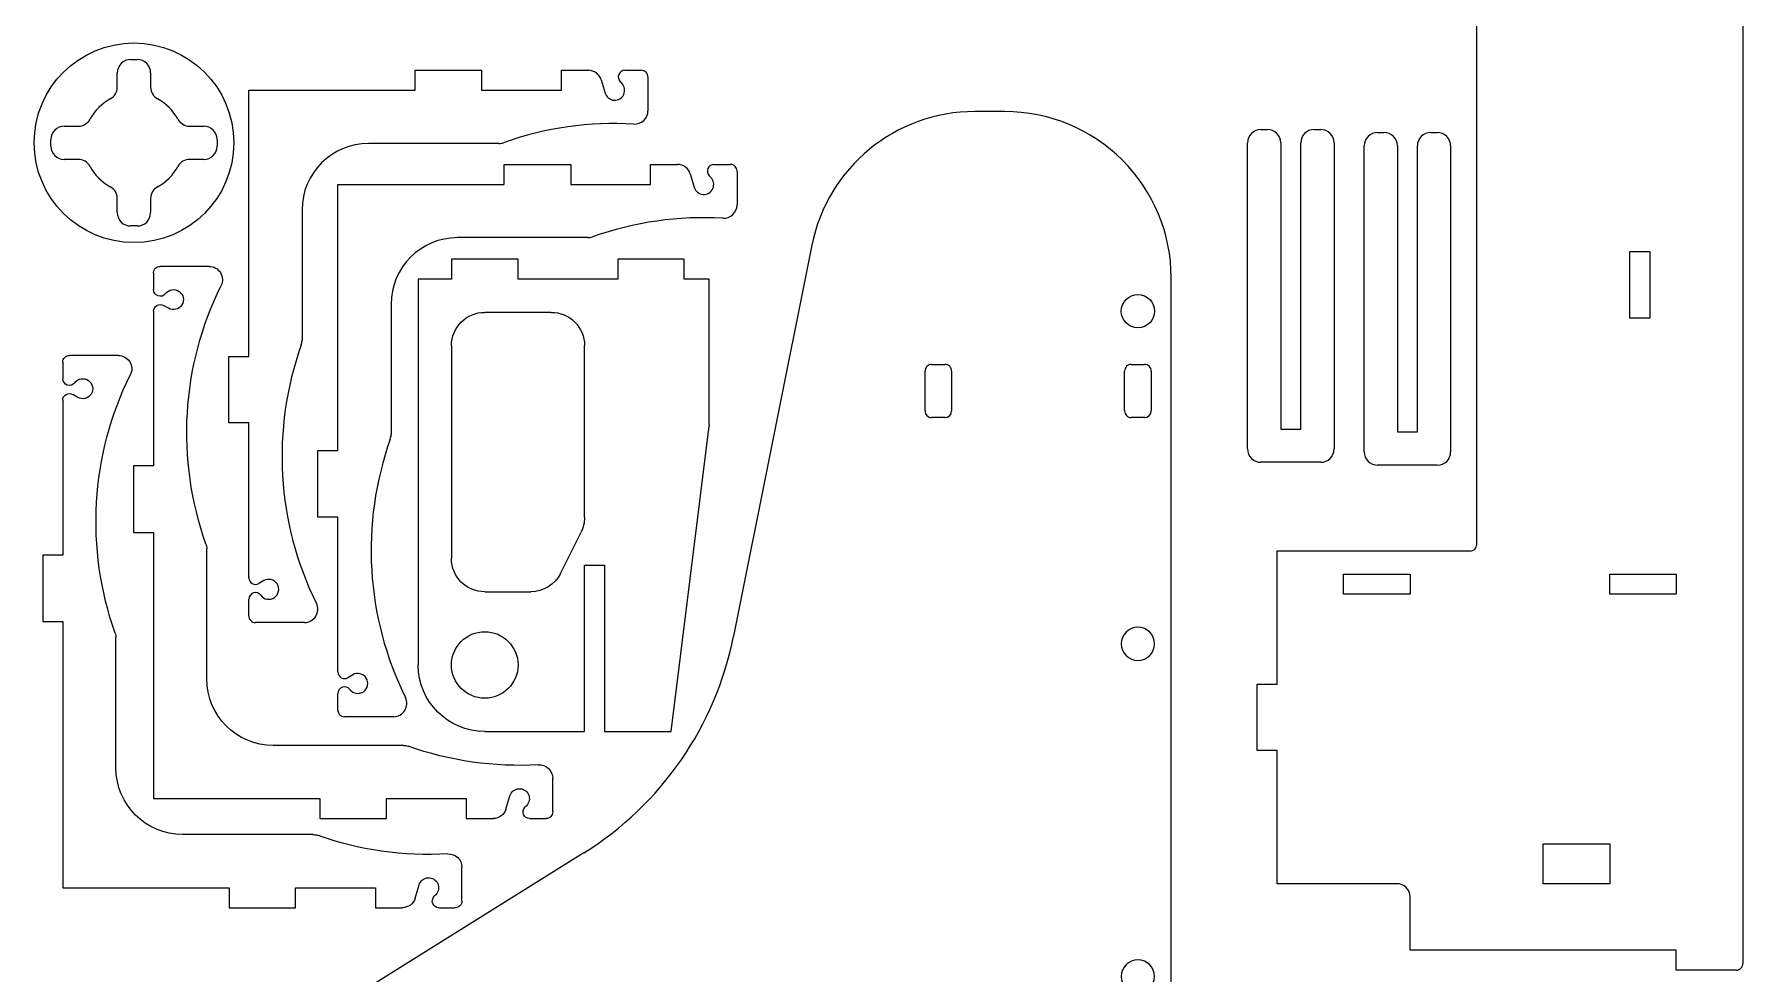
# Model space of a CAD drawing. Header units: millimetres. Extents: x -302 to 289, y -225 to 226.
# Drawn here: x 26.7 to 283.6, y -53.1 to 88.2 of the extents above; entities that cross this region are included whole.
import ezdxf

# ---------------------------------------------------------------- set-up
doc = ezdxf.new("R2010")
doc.units = ezdxf.units.MM
doc.header["$MEASUREMENT"] = 0
doc.layers.add('Visible (ANSI)', color=7, linetype='Continuous')

msp = doc.modelspace()

# ---------------------------------------------------------------- linework, layer by layer
at = {"layer": 'Visible (ANSI)', "lineweight": 9}
for points in [[(283.5529, 152.4773), (283.5529, 152.4773), (283.5529, -51.5227), (283.5529, -51.5227)], [(243.5529, 11.4773), (243.5529, 11.4773), (243.5529, 89.4773), (243.5529, 89.4773)], [(39.2183, 80.1936), (39.2183, 80.1936), (39.2183, 82.327), (39.2183, 82.327)], [(41.2183, 84.327), (41.2183, 84.327), (42.2183, 84.327), (42.2183, 84.327)], [(44.2183, 82.327), (44.2183, 82.327), (44.2183, 80.1936), (44.2183, 80.1936)], [(83.9775, 79.7201), (83.9775, 79.7201), (83.9775, 82.7201), (83.9775, 82.7201)], [(83.9775, 82.7201), (83.9775, 82.7201), (93.9775, 82.7201), (93.9775, 82.7201)], [(93.9775, 82.7201), (93.9775, 82.7201), (93.9775, 79.7201), (93.9775, 79.7201)], [(105.9775, 79.7201), (105.9775, 79.7201), (105.9775, 82.7201), (105.9775, 82.7201)], [(105.9775, 82.7201), (105.9775, 82.7201), (110.0277, 82.7201), (110.0277, 82.7201)], [(111.9445, 81.291), (111.692, 82.1389), (110.9124, 82.7201), (110.0277, 82.7201)], [(115.513, 82.7201), (115.513, 82.7201), (117.9775, 82.7201), (117.9775, 82.7201)], [(38.1657, 78.4323), (38.814, 78.7809), (39.2183, 79.4575), (39.2183, 80.1936)], [(44.2183, 80.1936), (44.2183, 79.4575), (44.6227, 78.7809), (45.271, 78.4323)], [(58.9775, 39.7201), (58.9775, 39.7201), (58.9775, 79.7201), (58.9775, 79.7201)], [(58.9775, 79.7201), (58.9775, 79.7201), (83.9775, 79.7201), (83.9775, 79.7201)], [(93.9775, 79.7201), (93.9775, 79.7201), (105.9775, 79.7201), (105.9775, 79.7201)], [(111.9445, 81.291), (111.9445, 81.291), (112.5399, 79.292), (112.5399, 79.292)], [(115.0381, 80.7808), (115.0381, 80.7808), (114.8059, 81.013), (114.8059, 81.013)], [(118.9775, 81.7201), (118.9775, 81.7201), (118.9775, 76.6335), (118.9775, 76.6335)], [(38.1657, 78.4323), (36.871, 77.7359), (35.8095, 76.6744), (35.1131, 75.3797)], [(48.3235, 75.3797), (47.6272, 76.6744), (46.5657, 77.7359), (45.271, 78.4323)], [(33.3517, 74.327), (34.0878, 74.327), (34.7644, 74.7314), (35.1131, 75.3797)], [(48.3235, 75.3797), (48.6722, 74.7314), (49.3488, 74.327), (50.0849, 74.327)], [(116.8621, 74.6368), (110.2, 75.0218), (103.5283, 74.0693), (97.2401, 71.8355)], [(168.1241, 76.5253), (156.2071, 76.5253), (145.9468, 68.1139), (143.6096, 56.4283)], [(172.6291, 76.5254), (172.6291, 76.5254), (168.1241, 76.5254), (168.1241, 76.5254)], [(29.2183, 71.327), (29.2183, 71.327), (29.2183, 72.327), (29.2183, 72.327)], [(31.2183, 74.327), (31.2183, 74.327), (33.3517, 74.327), (33.3517, 74.327)], [(50.0849, 74.327), (50.0849, 74.327), (52.2183, 74.327), (52.2183, 74.327)], [(54.2183, 72.327), (54.2183, 72.327), (54.2183, 71.327), (54.2183, 71.327)], [(211.1037, 73.8087), (211.1037, 73.8087), (212.1037, 73.8087), (212.1037, 73.8087)], [(219.1037, 73.8087), (219.1037, 73.8087), (220.1037, 73.8087), (220.1037, 73.8087)], [(228.6326, 73.367), (228.6326, 73.367), (229.6326, 73.367), (229.6326, 73.367)], [(236.6326, 73.367), (236.6326, 73.367), (237.6326, 73.367), (237.6326, 73.367)], [(52.2183, 69.327), (53.3229, 69.327), (54.2183, 70.2225), (54.2183, 71.327)], [(76.9775, 71.7201), (71.4546, 71.7201), (66.9775, 67.243), (66.9775, 61.7202)], [(96.5706, 71.7201), (96.5706, 71.7201), (76.9775, 71.7201), (76.9775, 71.7201)], [(96.5706, 71.7201), (96.7987, 71.7201), (97.0251, 71.7591), (97.2401, 71.8355)], [(209.1037, 25.8087), (209.1037, 25.8087), (209.1037, 71.8087), (209.1037, 71.8087)], [(214.1037, 71.8087), (214.1037, 71.8087), (214.1037, 28.8087), (214.1037, 28.8087)], [(217.1037, 28.8087), (217.1037, 28.8087), (217.1037, 71.8087), (217.1037, 71.8087)], [(222.1037, 71.8087), (222.1037, 71.8087), (222.1037, 25.8087), (222.1037, 25.8087)], [(226.6326, 25.367), (226.6326, 25.367), (226.6326, 71.367), (226.6326, 71.367)], [(231.6326, 71.367), (231.6326, 71.367), (231.6326, 28.367), (231.6326, 28.367)], [(234.6326, 28.367), (234.6326, 28.367), (234.6326, 71.367), (234.6326, 71.367)], [(239.6326, 71.367), (239.6326, 71.367), (239.6326, 25.367), (239.6326, 25.367)], [(33.3517, 69.327), (33.3517, 69.327), (31.2183, 69.327), (31.2183, 69.327)], [(35.1131, 68.2744), (34.7644, 68.9227), (34.0878, 69.327), (33.3517, 69.327)], [(35.1131, 68.2744), (35.8095, 66.9797), (36.871, 65.9182), (38.1657, 65.2218)], [(45.271, 65.2218), (46.5657, 65.9182), (47.6272, 66.9797), (48.3235, 68.2744)], [(50.0849, 69.327), (49.3488, 69.327), (48.6722, 68.9227), (48.3235, 68.2744)], [(52.2183, 69.327), (52.2183, 69.327), (50.0849, 69.327), (50.0849, 69.327)], [(97.3655, 65.5701), (97.3655, 65.5701), (97.3655, 68.5701), (97.3655, 68.5701)], [(97.3655, 68.5701), (97.3655, 68.5701), (107.3655, 68.5701), (107.3655, 68.5701)], [(107.3655, 68.5701), (107.3655, 68.5701), (107.3655, 65.5701), (107.3655, 65.5701)], [(119.3655, 65.5701), (119.3655, 65.5701), (119.3655, 68.5701), (119.3655, 68.5701)], [(119.3655, 68.5701), (119.3655, 68.5701), (123.4157, 68.5701), (123.4157, 68.5701)], [(125.3325, 67.141), (125.08, 67.9889), (124.3004, 68.5701), (123.4157, 68.5701)], [(125.3325, 67.141), (125.3325, 67.141), (125.9279, 65.142), (125.9279, 65.142)], [(128.4261, 66.6308), (128.4261, 66.6308), (128.1939, 66.863), (128.1939, 66.863)], [(128.901, 68.5701), (128.901, 68.5701), (131.3655, 68.5701), (131.3655, 68.5701)], [(132.3655, 67.5701), (132.3655, 67.5701), (132.3655, 62.4835), (132.3655, 62.4835)], [(39.2183, 63.4604), (39.2183, 64.1965), (38.814, 64.8731), (38.1657, 65.2218)], [(45.271, 65.2218), (44.6227, 64.8731), (44.2183, 64.1965), (44.2183, 63.4604)], [(72.3655, 25.5701), (72.3655, 25.5701), (72.3655, 65.5701), (72.3655, 65.5701)], [(72.3655, 65.5701), (72.3655, 65.5701), (97.3655, 65.5701), (97.3655, 65.5701)], [(107.3655, 65.5701), (107.3655, 65.5701), (119.3655, 65.5701), (119.3655, 65.5701)], [(39.2183, 61.327), (39.2183, 61.327), (39.2183, 63.4604), (39.2183, 63.4604)], [(44.2183, 63.4604), (44.2183, 63.4604), (44.2183, 61.327), (44.2183, 61.327)], [(66.9775, 61.7201), (66.9775, 61.7201), (66.9775, 42.127), (66.9775, 42.127)], [(42.2183, 59.327), (42.2183, 59.327), (41.2183, 59.327), (41.2183, 59.327)], [(42.2183, 59.327), (43.3229, 59.327), (44.2183, 60.2225), (44.2183, 61.327)], [(130.2501, 60.4868), (123.588, 60.8718), (116.9163, 59.9193), (110.6281, 57.6855)], [(90.3655, 57.5701), (84.8426, 57.5701), (80.3655, 53.093), (80.3655, 47.5702)], [(109.9586, 57.5701), (109.9586, 57.5701), (90.3655, 57.5701), (90.3655, 57.5701)], [(109.9586, 57.5701), (110.1867, 57.5701), (110.4131, 57.6091), (110.6281, 57.6855)], [(99.4464, 54.3451), (99.4464, 54.3451), (89.4464, 54.3451), (89.4464, 54.3451)], [(89.4464, 54.3451), (89.4464, 54.3451), (89.4464, 51.3451), (89.4464, 51.3451)], [(99.4464, 51.3451), (99.4464, 51.3451), (99.4464, 54.3451), (99.4464, 54.3451)], [(124.4464, 54.3451), (124.4464, 54.3451), (114.4464, 54.3451), (114.4464, 54.3451)], [(114.4464, 54.3451), (114.4464, 54.3451), (114.4464, 51.3451), (114.4464, 51.3451)], [(124.4464, 51.3451), (124.4464, 51.3451), (124.4464, 54.3451), (124.4464, 54.3451)], [(143.6096, 56.4283), (143.6096, 56.4283), (131.8607, -2.3164), (131.8607, -2.3164)], [(266.5529, 55.4773), (266.5529, 55.4773), (269.5529, 55.4773), (269.5529, 55.4773)], [(266.5529, 45.4773), (266.5529, 45.4773), (266.5529, 55.4773), (266.5529, 55.4773)], [(269.5529, 55.4773), (269.5529, 55.4773), (269.5529, 45.4773), (269.5529, 45.4773)], [(44.6582, 52.2561), (44.6582, 52.2561), (44.6582, 49.7561), (44.6582, 49.7561)], [(53.0213, 53.2561), (53.0213, 53.2561), (45.6582, 53.2561), (45.6582, 53.2561)], [(197.6291, -107.7134), (197.6291, -107.7134), (197.629, 51.5253), (197.629, 51.5253)], [(52.5428, 11.5187), (48.0219, 24.2449), (48.8414, 38.2587), (54.8149, 50.3712)], [(89.4464, 51.3451), (89.4464, 51.3451), (84.4464, 51.3451), (84.4464, 51.3451)], [(84.4464, 51.3451), (84.4464, 51.3451), (84.4464, -6.6549), (84.4464, -6.6549)], [(114.4464, 51.3451), (114.4464, 51.3451), (99.4464, 51.3451), (99.4464, 51.3451)], [(128.1964, 51.3451), (128.1964, 51.3451), (124.4464, 51.3451), (124.4464, 51.3451)], [(128.1964, 29.4696), (128.1964, 29.4696), (128.1964, 51.3451), (128.1964, 51.3451)], [(44.6582, 46.524), (44.6582, 46.524), (44.6582, 23.2561), (44.6582, 23.2561)], [(46.9082, 46.957), (46.9082, 46.957), (46.1582, 47.3901), (46.1582, 47.3901)], [(80.3655, 47.5701), (80.3655, 47.5701), (80.3655, 27.977), (80.3655, 27.977)], [(104.4464, 46.3451), (104.4464, 46.3451), (94.4464, 46.3451), (94.4464, 46.3451)], [(269.5529, 45.4773), (269.5529, 45.4773), (266.5529, 45.4773), (266.5529, 45.4773)], [(66.8621, 41.4575), (62.3412, 28.7313), (63.1607, 14.7175), (69.1342, 2.605)], [(66.8621, 41.4575), (66.9384, 41.6725), (66.9775, 41.8989), (66.9775, 42.127)], [(89.4464, 41.3451), (89.4464, 41.3451), (89.4464, 9.3451), (89.4464, 9.3451)], [(109.4464, 15.5254), (109.4464, 15.5254), (109.4464, 41.3451), (109.4464, 41.3451)], [(31.0162, 38.8681), (31.0162, 38.8681), (31.0162, 36.3681), (31.0162, 36.3681)], [(39.3793, 39.8681), (39.3793, 39.8681), (32.0162, 39.8681), (32.0162, 39.8681)], [(55.9775, 29.7201), (55.9775, 29.7201), (55.9775, 39.7201), (55.9775, 39.7201)], [(55.9775, 39.7201), (55.9775, 39.7201), (58.9775, 39.7201), (58.9775, 39.7201)], [(161.6291, 38.5253), (161.6291, 38.5253), (163.6291, 38.5253), (163.6291, 38.5253)], [(191.6291, 38.5253), (191.6291, 38.5253), (193.6291, 38.5253), (193.6291, 38.5253)], [(38.9008, -1.8693), (34.3799, 10.8569), (35.1994, 24.8707), (41.1729, 36.9832)], [(160.6291, 31.5254), (160.6291, 31.5254), (160.6291, 37.5254), (160.6291, 37.5254)], [(164.6291, 37.5254), (164.6291, 37.5254), (164.6291, 31.5253), (164.6291, 31.5253)], [(190.6291, 31.5253), (190.6291, 31.5253), (190.6291, 37.5254), (190.6291, 37.5254)], [(194.6291, 37.5254), (194.6291, 37.5254), (194.6291, 31.5253), (194.6291, 31.5253)], [(33.2662, 33.569), (33.2662, 33.569), (32.5162, 34.0021), (32.5162, 34.0021)], [(31.0162, 33.136), (31.0162, 33.136), (31.0162, 9.8681), (31.0162, 9.8681)], [(163.6291, 30.5254), (164.1813, 30.5254), (164.629, 30.9731), (164.629, 31.5253)], [(193.6291, 30.5254), (194.1813, 30.5254), (194.629, 30.9731), (194.629, 31.5253)], [(58.9775, 29.7201), (58.9775, 29.7201), (55.9775, 29.7201), (55.9775, 29.7201)], [(58.9775, 6.4522), (58.9775, 6.4522), (58.9775, 29.7201), (58.9775, 29.7201)], [(122.4464, -16.6549), (122.4464, -16.6549), (128.181, 29.2215), (128.181, 29.2215)], [(128.1964, 29.4696), (128.1964, 29.3866), (128.1912, 29.3038), (128.181, 29.2215)], [(163.6291, 30.5253), (163.6291, 30.5253), (161.6291, 30.5253), (161.6291, 30.5253)], [(193.6291, 30.5253), (193.6291, 30.5253), (191.6291, 30.5253), (191.6291, 30.5253)], [(214.1037, 28.8087), (214.1037, 28.8087), (217.1037, 28.8087), (217.1037, 28.8087)], [(231.6326, 28.367), (231.6326, 28.367), (234.6326, 28.367), (234.6326, 28.367)], [(80.2501, 27.3075), (75.7292, 14.5813), (76.5487, 0.5675), (82.5222, -11.545)], [(80.2501, 27.3075), (80.3264, 27.5225), (80.3655, 27.7489), (80.3655, 27.977)], [(220.1037, 23.8087), (221.2083, 23.8087), (222.1037, 24.7041), (222.1037, 25.8087)], [(44.6582, 23.2561), (44.6582, 23.2561), (41.6582, 23.2561), (41.6582, 23.2561)], [(41.6582, 23.2561), (41.6582, 23.2561), (41.6582, 13.2561), (41.6582, 13.2561)], [(69.3655, 15.5701), (69.3655, 15.5701), (69.3655, 25.5701), (69.3655, 25.5701)], [(69.3655, 25.5701), (69.3655, 25.5701), (72.3655, 25.5701), (72.3655, 25.5701)], [(220.1037, 23.8087), (220.1037, 23.8087), (211.1037, 23.8087), (211.1037, 23.8087)], [(237.6326, 23.367), (237.6326, 23.367), (228.6326, 23.367), (228.6326, 23.367)], [(237.6326, 23.367), (238.7372, 23.367), (239.6326, 24.2624), (239.6326, 25.367)], [(72.3655, 15.5701), (72.3655, 15.5701), (69.3655, 15.5701), (69.3655, 15.5701)], [(72.3655, -7.6978), (72.3655, -7.6978), (72.3655, 15.5701), (72.3655, 15.5701)], [(109.4464, 15.5254), (109.4464, 14.7492), (109.2657, 13.9836), (108.9185, 13.2893)], [(41.6582, 13.2561), (41.6582, 13.2561), (44.6582, 13.2561), (44.6582, 13.2561)], [(44.6582, 13.2561), (44.6582, 13.2561), (44.6582, -26.7439), (44.6582, -26.7439)], [(105.8284, 7.109), (105.8284, 7.109), (108.9185, 13.2893), (108.9185, 13.2893)], [(52.5428, 11.5187), (52.6191, 11.3037), (52.6582, 11.0773), (52.6582, 10.8492)], [(52.6582, -8.7439), (52.6582, -8.7439), (52.6582, 10.8492), (52.6582, 10.8492)], [(213.5529, -9.5227), (213.5529, -9.5227), (213.5529, 10.4773), (213.5529, 10.4773)], [(213.5529, 10.4773), (213.5529, 10.4773), (242.5529, 10.4773), (242.5529, 10.4773)], [(31.0162, 9.8681), (31.0162, 9.8681), (28.0162, 9.8681), (28.0162, 9.8681)], [(28.0162, 9.8681), (28.0162, 9.8681), (28.0162, -0.1319), (28.0162, -0.1319)], [(94.4464, 4.3451), (91.685, 4.3451), (89.4464, 6.5836), (89.4464, 9.345)], [(109.4464, -16.6549), (109.4464, -16.6549), (109.4464, 8.3451), (109.4464, 8.3451)], [(109.4464, 8.3451), (109.4464, 8.3451), (112.4464, 8.3451), (112.4464, 8.3451)], [(112.4464, 8.3451), (112.4464, 8.3451), (112.4464, -16.6549), (112.4464, -16.6549)], [(61.2275, 6.0192), (61.2275, 6.0192), (60.4775, 5.5861), (60.4775, 5.5861)], [(105.8284, 7.109), (104.9814, 5.4151), (103.2501, 4.3451), (101.3562, 4.3451)], [(223.5529, 6.9773), (223.5529, 6.9773), (233.5529, 6.9773), (233.5529, 6.9773)], [(223.5529, 3.9773), (223.5529, 3.9773), (223.5529, 6.9773), (223.5529, 6.9773)], [(233.5529, 6.9773), (233.5529, 6.9773), (233.5529, 3.9773), (233.5529, 3.9773)], [(263.5529, 6.9773), (263.5529, 6.9773), (273.5529, 6.9773), (273.5529, 6.9773)], [(263.5529, 3.9773), (263.5529, 3.9773), (263.5529, 6.9773), (263.5529, 6.9773)], [(273.5529, 6.9773), (273.5529, 6.9773), (273.5529, 3.9773), (273.5529, 3.9773)], [(58.9775, 0.7201), (58.9775, 0.7201), (58.9775, 3.2201), (58.9775, 3.2201)], [(94.4464, 4.3451), (94.4464, 4.3451), (101.3562, 4.3451), (101.3562, 4.3451)], [(233.5529, 3.9773), (233.5529, 3.9773), (223.5529, 3.9773), (223.5529, 3.9773)], [(273.5529, 3.9773), (273.5529, 3.9773), (263.5529, 3.9773), (263.5529, 3.9773)], [(28.0162, -0.1319), (28.0162, -0.1319), (31.0162, -0.1319), (31.0162, -0.1319)], [(31.0162, -0.1319), (31.0162, -0.1319), (31.0162, -40.1319), (31.0162, -40.1319)], [(38.9008, -1.8693), (38.9771, -2.0843), (39.0162, -2.3107), (39.0162, -2.5388)], [(39.0162, -22.1319), (39.0162, -22.1319), (39.0162, -2.5388), (39.0162, -2.5388)], [(67.3406, -0.2799), (67.3406, -0.2799), (59.9775, -0.2799), (59.9775, -0.2799)], [(109.3316, -34.9106), (121.0094, -27.6119), (129.16, -15.82), (131.8607, -2.3164)], [(94.4464, -16.6549), (88.9236, -16.6549), (84.4464, -12.1778), (84.4464, -6.655)], [(62.6582, -18.7439), (57.1353, -18.7439), (52.6582, -14.2668), (52.6582, -8.744)], [(74.6155, -8.1308), (74.6155, -8.1308), (73.8655, -8.5639), (73.8655, -8.5639)], [(210.5529, -19.5227), (210.5529, -19.5227), (210.5529, -9.5227), (210.5529, -9.5227)], [(210.5529, -9.5227), (210.5529, -9.5227), (213.5529, -9.5227), (213.5529, -9.5227)], [(72.3655, -13.4299), (72.3655, -13.4299), (72.3655, -10.9299), (72.3655, -10.9299)], [(80.7286, -14.4299), (80.7286, -14.4299), (73.3655, -14.4299), (73.3655, -14.4299)], [(94.4464, -16.6549), (94.4464, -16.6549), (109.4464, -16.6549), (109.4464, -16.6549)], [(112.4464, -16.6549), (112.4464, -16.6549), (122.4464, -16.6549), (122.4464, -16.6549)], [(82.2513, -18.7439), (82.2513, -18.7439), (62.6582, -18.7439), (62.6582, -18.7439)], [(82.2513, -18.7439), (82.4794, -18.7439), (82.7058, -18.7829), (82.9208, -18.8593)], [(102.5428, -21.6606), (95.8807, -22.0456), (89.209, -21.0931), (82.9208, -18.8593)], [(213.5529, -19.5227), (213.5529, -19.5227), (210.5529, -19.5227), (210.5529, -19.5227)], [(213.5529, -39.5227), (213.5529, -39.5227), (213.5529, -19.5227), (213.5529, -19.5227)], [(49.0162, -32.1319), (43.4933, -32.1319), (39.0162, -27.6548), (39.0162, -22.132)], [(104.6582, -28.7439), (104.6582, -28.7439), (104.6582, -23.6573), (104.6582, -23.6573)], [(44.6582, -26.7439), (44.6582, -26.7439), (69.6582, -26.7439), (69.6582, -26.7439)], [(69.6582, -26.7439), (69.6582, -26.7439), (69.6582, -29.7439), (69.6582, -29.7439)], [(79.6582, -29.7439), (79.6582, -29.7439), (79.6582, -26.7439), (79.6582, -26.7439)], [(79.6582, -26.7439), (79.6582, -26.7439), (91.6582, -26.7439), (91.6582, -26.7439)], [(91.6582, -26.7439), (91.6582, -26.7439), (91.6582, -29.7439), (91.6582, -29.7439)], [(97.6252, -28.3148), (97.6252, -28.3148), (98.2206, -26.3158), (98.2206, -26.3158)], [(100.7188, -27.8046), (100.7188, -27.8046), (100.4866, -28.0368), (100.4866, -28.0368)], [(69.6582, -29.7439), (69.6582, -29.7439), (79.6582, -29.7439), (79.6582, -29.7439)], [(91.6582, -29.7439), (91.6582, -29.7439), (95.7084, -29.7439), (95.7084, -29.7439)], [(97.6252, -28.3148), (97.3727, -29.1627), (96.5931, -29.7439), (95.7084, -29.7439)], [(101.1937, -29.7439), (101.1937, -29.7439), (103.6582, -29.7439), (103.6582, -29.7439)], [(68.6093, -32.1319), (68.6093, -32.1319), (49.0162, -32.1319), (49.0162, -32.1319)], [(68.6093, -32.1319), (68.8374, -32.1319), (69.0638, -32.1709), (69.2788, -32.2473)], [(88.9008, -35.0486), (82.2387, -35.4336), (75.567, -34.4811), (69.2788, -32.2473)], [(109.3316, -34.9106), (109.3316, -34.9106), (47.629, -73.4746), (47.629, -73.4746)], [(253.5529, -33.5227), (253.5529, -33.5227), (263.5529, -33.5227), (263.5529, -33.5227)], [(253.5529, -39.5227), (253.5529, -39.5227), (253.5529, -33.5227), (253.5529, -33.5227)], [(263.5529, -33.5227), (263.5529, -33.5227), (263.5529, -39.5227), (263.5529, -39.5227)], [(91.0162, -42.1319), (91.0162, -42.1319), (91.0162, -37.0453), (91.0162, -37.0453)], [(31.0162, -40.1319), (31.0162, -40.1319), (56.0162, -40.1319), (56.0162, -40.1319)], [(56.0162, -40.1319), (56.0162, -40.1319), (56.0162, -43.1319), (56.0162, -43.1319)], [(66.0162, -43.1319), (66.0162, -43.1319), (66.0162, -40.1319), (66.0162, -40.1319)], [(66.0162, -40.1319), (66.0162, -40.1319), (78.0162, -40.1319), (78.0162, -40.1319)], [(78.0162, -40.1319), (78.0162, -40.1319), (78.0162, -43.1319), (78.0162, -43.1319)], [(83.9832, -41.7028), (83.9832, -41.7028), (84.5786, -39.7038), (84.5786, -39.7038)], [(231.5529, -39.5227), (231.5529, -39.5227), (213.5529, -39.5227), (213.5529, -39.5227)], [(233.5529, -41.5227), (233.5529, -40.4181), (232.6575, -39.5227), (231.5529, -39.5227)], [(263.5529, -39.5227), (263.5529, -39.5227), (253.5529, -39.5227), (253.5529, -39.5227)], [(56.0162, -43.1319), (56.0162, -43.1319), (66.0162, -43.1319), (66.0162, -43.1319)], [(78.0162, -43.1319), (78.0162, -43.1319), (82.0664, -43.1319), (82.0664, -43.1319)], [(83.9832, -41.7028), (83.7307, -42.5507), (82.9511, -43.1319), (82.0664, -43.1319)], [(87.0768, -41.1926), (87.0768, -41.1926), (86.8446, -41.4248), (86.8446, -41.4248)], [(87.5517, -43.1319), (87.5517, -43.1319), (90.0162, -43.1319), (90.0162, -43.1319)], [(233.5529, -49.5227), (233.5529, -49.5227), (233.5529, -41.5227), (233.5529, -41.5227)], [(273.5529, -49.5227), (273.5529, -49.5227), (233.5529, -49.5227), (233.5529, -49.5227)], [(273.5529, -52.5227), (273.5529, -52.5227), (273.5529, -49.5227), (273.5529, -49.5227)], [(282.5529, -52.5227), (282.5529, -52.5227), (273.5529, -52.5227), (273.5529, -52.5227)]]:
    msp.add_open_spline(points, degree=3, dxfattribs=at)
for points, knots in [([(56.7183, 71.827), (56.7183, 80.1113), (50.0026, 86.827), (41.7184, 86.827), (41.7184, 86.827), (33.4341, 86.8271), (26.7184, 80.1113), (26.7183, 71.8271), (26.7183, 71.8271), (26.7183, 63.5428), (33.434, 56.8271), (41.7183, 56.827), (41.7183, 56.827), (50.0025, 56.827), (56.7183, 63.5427), (56.7183, 71.827)], [0, 0, 0, 0, 0.2, 0.2, 0.2, 0.2, 0.4, 0.4, 0.4, 0.4, 0.6, 0.6, 0.6, 0.6, 1, 1, 1, 1]), ([(41.2183, 84.327), (40.6879, 84.327), (40.1792, 84.1163), (39.8041, 83.7413), (39.8041, 83.7413), (39.429, 83.3662), (39.2183, 82.8575), (39.2183, 82.327)], [0, 0, 0, 0, 0.33333333, 0.33333333, 0.33333333, 0.33333333, 1, 1, 1, 1]), ([(44.2183, 82.327), (44.2183, 82.8575), (44.0076, 83.3662), (43.6325, 83.7413), (43.6325, 83.7413), (43.2575, 84.1163), (42.7488, 84.327), (42.2183, 84.327)], [0, 0, 0, 0, 0.33333333, 0.33333333, 0.33333333, 0.33333333, 1, 1, 1, 1]), ([(115.513, 82.7201), (115.1085, 82.7201), (114.7439, 82.4765), (114.5891, 82.1028), (114.5891, 82.1028), (114.4343, 81.7291), (114.5199, 81.299), (114.8059, 81.013)], [0, 0, 0, 0, 0.33333333, 0.33333333, 0.33333333, 0.33333333, 1, 1, 1, 1]), ([(118.9775, 81.7201), (118.9775, 81.9853), (118.8721, 82.2397), (118.6846, 82.4272), (118.6846, 82.4272), (118.497, 82.6148), (118.2427, 82.7201), (117.9775, 82.7201)], [0, 0, 0, 0, 0.33333333, 0.33333333, 0.33333333, 0.33333333, 1, 1, 1, 1]), ([(112.5399, 79.292), (112.7184, 78.6925), (113.2502, 78.2667), (113.8743, 78.2237), (113.8743, 78.2237), (114.4983, 78.1806), (115.0836, 78.5294), (115.3427, 79.0988), (115.3427, 79.0988), (115.6018, 79.6681), (115.4804, 80.3385), (115.0381, 80.7808)], [0, 0, 0, 0, 0.25, 0.25, 0.25, 0.25, 0.5, 0.5, 0.5, 0.5, 1, 1, 1, 1]), ([(116.8621, 74.6368), (117.4116, 74.6051), (117.95, 74.8012), (118.3503, 75.1791), (118.3503, 75.1791), (118.7506, 75.5569), (118.9775, 76.083), (118.9775, 76.6335)], [0, 0, 0, 0, 0.33333333, 0.33333333, 0.33333333, 0.33333333, 1, 1, 1, 1]), ([(197.6291, 51.5253), (197.6291, 58.1558), (194.9951, 64.5146), (190.3067, 69.203), (190.3067, 69.203), (185.6183, 73.8914), (179.2595, 76.5253), (172.6291, 76.5253)], [0, 0, 0, 0, 0.33333333, 0.33333333, 0.33333333, 0.33333333, 1, 1, 1, 1]), ([(31.2183, 74.327), (30.6879, 74.327), (30.1792, 74.1163), (29.8041, 73.7413), (29.8041, 73.7413), (29.429, 73.3662), (29.2183, 72.8575), (29.2183, 72.327)], [0, 0, 0, 0, 0.33333333, 0.33333333, 0.33333333, 0.33333333, 1, 1, 1, 1]), ([(54.2183, 72.327), (54.2183, 72.8575), (54.0076, 73.3662), (53.6325, 73.7413), (53.6325, 73.7413), (53.2575, 74.1163), (52.7488, 74.327), (52.2183, 74.327)], [0, 0, 0, 0, 0.33333333, 0.33333333, 0.33333333, 0.33333333, 1, 1, 1, 1]), ([(211.1037, 73.8087), (210.5733, 73.8087), (210.0646, 73.598), (209.6895, 73.2229), (209.6895, 73.2229), (209.3145, 72.8478), (209.1037, 72.3391), (209.1037, 71.8087)], [0, 0, 0, 0, 0.33333333, 0.33333333, 0.33333333, 0.33333333, 1, 1, 1, 1]), ([(214.1037, 71.8087), (214.1037, 72.3391), (213.893, 72.8478), (213.518, 73.2229), (213.518, 73.2229), (213.1429, 73.598), (212.6342, 73.8087), (212.1037, 73.8087)], [0, 0, 0, 0, 0.33333333, 0.33333333, 0.33333333, 0.33333333, 1, 1, 1, 1]), ([(219.1037, 73.8087), (218.5733, 73.8087), (218.0646, 73.598), (217.6895, 73.2229), (217.6895, 73.2229), (217.3145, 72.8478), (217.1037, 72.3391), (217.1037, 71.8087)], [0, 0, 0, 0, 0.33333333, 0.33333333, 0.33333333, 0.33333333, 1, 1, 1, 1]), ([(222.1037, 71.8087), (222.1037, 72.3391), (221.893, 72.8478), (221.518, 73.2229), (221.518, 73.2229), (221.1429, 73.598), (220.6342, 73.8087), (220.1037, 73.8087)], [0, 0, 0, 0, 0.33333333, 0.33333333, 0.33333333, 0.33333333, 1, 1, 1, 1]), ([(228.6326, 73.367), (228.1022, 73.367), (227.5935, 73.1563), (227.2184, 72.7812), (227.2184, 72.7812), (226.8434, 72.4061), (226.6326, 71.8974), (226.6326, 71.367)], [0, 0, 0, 0, 0.33333333, 0.33333333, 0.33333333, 0.33333333, 1, 1, 1, 1]), ([(231.6326, 71.367), (231.6326, 71.8974), (231.4219, 72.4061), (231.0469, 72.7812), (231.0469, 72.7812), (230.6718, 73.1563), (230.1631, 73.367), (229.6326, 73.367)], [0, 0, 0, 0, 0.33333333, 0.33333333, 0.33333333, 0.33333333, 1, 1, 1, 1]), ([(236.6326, 73.367), (236.1022, 73.367), (235.5935, 73.1563), (235.2184, 72.7812), (235.2184, 72.7812), (234.8434, 72.4061), (234.6326, 71.8974), (234.6326, 71.367)], [0, 0, 0, 0, 0.33333333, 0.33333333, 0.33333333, 0.33333333, 1, 1, 1, 1]), ([(239.6326, 71.367), (239.6326, 71.8974), (239.4219, 72.4061), (239.0469, 72.7812), (239.0469, 72.7812), (238.6718, 73.1563), (238.1631, 73.367), (237.6326, 73.367)], [0, 0, 0, 0, 0.33333333, 0.33333333, 0.33333333, 0.33333333, 1, 1, 1, 1]), ([(29.2183, 71.327), (29.2183, 70.7966), (29.429, 70.2879), (29.8041, 69.9128), (29.8041, 69.9128), (30.1792, 69.5378), (30.6879, 69.327), (31.2183, 69.327)], [0, 0, 0, 0, 0.33333333, 0.33333333, 0.33333333, 0.33333333, 1, 1, 1, 1]), ([(128.901, 68.5701), (128.4965, 68.5701), (128.1319, 68.3265), (127.9771, 67.9528), (127.9771, 67.9528), (127.8223, 67.5791), (127.9079, 67.149), (128.1939, 66.863)], [0, 0, 0, 0, 0.33333333, 0.33333333, 0.33333333, 0.33333333, 1, 1, 1, 1]), ([(132.3655, 67.5701), (132.3655, 67.8353), (132.2601, 68.0897), (132.0726, 68.2772), (132.0726, 68.2772), (131.885, 68.4648), (131.6307, 68.5701), (131.3655, 68.5701)], [0, 0, 0, 0, 0.33333333, 0.33333333, 0.33333333, 0.33333333, 1, 1, 1, 1]), ([(125.9279, 65.142), (126.1064, 64.5425), (126.6382, 64.1167), (127.2623, 64.0737), (127.2623, 64.0737), (127.8863, 64.0306), (128.4716, 64.3794), (128.7307, 64.9488), (128.7307, 64.9488), (128.9898, 65.5181), (128.8684, 66.1885), (128.4261, 66.6308)], [0, 0, 0, 0, 0.25, 0.25, 0.25, 0.25, 0.5, 0.5, 0.5, 0.5, 1, 1, 1, 1]), ([(130.2501, 60.4868), (130.7996, 60.4551), (131.338, 60.6512), (131.7383, 61.0291), (131.7383, 61.0291), (132.1386, 61.4069), (132.3655, 61.933), (132.3655, 62.4835)], [0, 0, 0, 0, 0.33333333, 0.33333333, 0.33333333, 0.33333333, 1, 1, 1, 1]), ([(39.2183, 61.327), (39.2183, 60.7966), (39.429, 60.2879), (39.8041, 59.9128), (39.8041, 59.9128), (40.1792, 59.5378), (40.6879, 59.327), (41.2183, 59.327)], [0, 0, 0, 0, 0.33333333, 0.33333333, 0.33333333, 0.33333333, 1, 1, 1, 1]), ([(44.6582, 52.2561), (44.6582, 52.5213), (44.7635, 52.7757), (44.951, 52.9632), (44.951, 52.9632), (45.1386, 53.1507), (45.3929, 53.2561), (45.6582, 53.2561)], [0, 0, 0, 0, 0.33333333, 0.33333333, 0.33333333, 0.33333333, 1, 1, 1, 1]), ([(53.0213, 53.2561), (53.7125, 53.2561), (54.3547, 52.8992), (54.7197, 52.3122), (54.7197, 52.3122), (55.0847, 51.7252), (55.1207, 50.9914), (54.815, 50.3715)], [0, 0, 0, 0, 0.33333333, 0.33333333, 0.33333333, 0.33333333, 1, 1, 1, 1]), ([(46.4582, 49.1561), (46.1999, 48.8117), (45.7503, 48.6713), (45.3419, 48.8074), (45.3419, 48.8074), (44.9336, 48.9435), (44.6582, 49.3256), (44.6582, 49.7561)], [0, 0, 0, 0, 0.33333333, 0.33333333, 0.33333333, 0.33333333, 1, 1, 1, 1]), ([(46.4582, 49.1561), (46.9412, 49.8002), (47.8466, 49.948), (48.5095, 49.4911), (48.5095, 49.4911), (49.1724, 49.0341), (49.3563, 48.1354), (48.9262, 47.4548), (48.9262, 47.4548), (48.4961, 46.7742), (47.6054, 46.5545), (46.9082, 46.957)], [0, 0, 0, 0, 0.25, 0.25, 0.25, 0.25, 0.5, 0.5, 0.5, 0.5, 1, 1, 1, 1]), ([(195.129, 46.5253), (195.129, 47.9061), (194.0098, 49.0253), (192.6291, 49.0253), (192.6291, 49.0253), (191.2483, 49.0254), (190.1291, 47.9061), (190.1291, 46.5254), (190.1291, 46.5254), (190.129, 45.1446), (191.2483, 44.0254), (192.629, 44.0254), (192.629, 44.0254), (194.0098, 44.0253), (195.129, 45.1446), (195.129, 46.5253)], [0, 0, 0, 0, 0.2, 0.2, 0.2, 0.2, 0.4, 0.4, 0.4, 0.4, 0.6, 0.6, 0.6, 0.6, 1, 1, 1, 1]), ([(44.6582, 46.524), (44.6582, 46.8813), (44.8488, 47.2114), (45.1582, 47.3901), (45.1582, 47.3901), (45.4676, 47.5687), (45.8488, 47.5687), (46.1582, 47.3901)], [0, 0, 0, 0, 0.33333333, 0.33333333, 0.33333333, 0.33333333, 1, 1, 1, 1]), ([(89.4464, 41.3451), (89.4464, 42.6711), (89.9732, 43.9429), (90.9109, 44.8806), (90.9109, 44.8806), (91.8485, 45.8183), (93.1203, 46.3451), (94.4464, 46.3451)], [0, 0, 0, 0, 0.33333333, 0.33333333, 0.33333333, 0.33333333, 1, 1, 1, 1]), ([(104.4464, 46.3451), (105.7725, 46.3451), (107.0443, 45.8183), (107.9819, 44.8806), (107.9819, 44.8806), (108.9196, 43.9429), (109.4464, 42.6711), (109.4464, 41.3451)], [0, 0, 0, 0, 0.33333333, 0.33333333, 0.33333333, 0.33333333, 1, 1, 1, 1]), ([(31.0162, 38.8681), (31.0162, 39.1333), (31.1215, 39.3877), (31.309, 39.5752), (31.309, 39.5752), (31.4966, 39.7627), (31.7509, 39.8681), (32.0162, 39.8681)], [0, 0, 0, 0, 0.33333333, 0.33333333, 0.33333333, 0.33333333, 1, 1, 1, 1]), ([(39.3793, 39.8681), (40.0705, 39.8681), (40.7127, 39.5112), (41.0777, 38.9242), (41.0777, 38.9242), (41.4427, 38.3372), (41.4787, 37.6034), (41.173, 36.9835)], [0, 0, 0, 0, 0.33333333, 0.33333333, 0.33333333, 0.33333333, 1, 1, 1, 1]), ([(161.6291, 38.5253), (161.3638, 38.5253), (161.1095, 38.42), (160.9219, 38.2325), (160.9219, 38.2325), (160.7344, 38.0449), (160.6291, 37.7906), (160.6291, 37.5254)], [0, 0, 0, 0, 0.33333333, 0.33333333, 0.33333333, 0.33333333, 1, 1, 1, 1]), ([(164.6291, 37.5253), (164.6291, 37.7906), (164.5237, 38.0449), (164.3362, 38.2325), (164.3362, 38.2325), (164.1486, 38.42), (163.8943, 38.5253), (163.6291, 38.5253)], [0, 0, 0, 0, 0.33333333, 0.33333333, 0.33333333, 0.33333333, 1, 1, 1, 1]), ([(191.6291, 38.5253), (191.3638, 38.5253), (191.1095, 38.42), (190.9219, 38.2325), (190.9219, 38.2325), (190.7344, 38.0449), (190.6291, 37.7906), (190.6291, 37.5254)], [0, 0, 0, 0, 0.33333333, 0.33333333, 0.33333333, 0.33333333, 1, 1, 1, 1]), ([(194.6291, 37.5254), (194.6291, 37.7906), (194.5237, 38.0449), (194.3362, 38.2325), (194.3362, 38.2325), (194.1486, 38.42), (193.8943, 38.5253), (193.6291, 38.5253)], [0, 0, 0, 0, 0.33333333, 0.33333333, 0.33333333, 0.33333333, 1, 1, 1, 1]), ([(32.8162, 35.7681), (32.5579, 35.4237), (32.1083, 35.2833), (31.6999, 35.4194), (31.6999, 35.4194), (31.2916, 35.5555), (31.0162, 35.9376), (31.0162, 36.3681)], [0, 0, 0, 0, 0.33333333, 0.33333333, 0.33333333, 0.33333333, 1, 1, 1, 1]), ([(32.8162, 35.7681), (33.2992, 36.4122), (34.2046, 36.56), (34.8675, 36.1031), (34.8675, 36.1031), (35.5304, 35.6461), (35.7143, 34.7474), (35.2842, 34.0668), (35.2842, 34.0668), (34.8541, 33.3862), (33.9634, 33.1665), (33.2662, 33.569)], [0, 0, 0, 0, 0.25, 0.25, 0.25, 0.25, 0.5, 0.5, 0.5, 0.5, 1, 1, 1, 1]), ([(31.0162, 33.136), (31.0162, 33.4933), (31.2068, 33.8234), (31.5162, 34.0021), (31.5162, 34.0021), (31.8256, 34.1807), (32.2068, 34.1807), (32.5162, 34.0021)], [0, 0, 0, 0, 0.33333333, 0.33333333, 0.33333333, 0.33333333, 1, 1, 1, 1]), ([(160.6291, 31.5254), (160.6291, 31.2601), (160.7344, 31.0058), (160.9219, 30.8182), (160.9219, 30.8182), (161.1095, 30.6307), (161.3638, 30.5254), (161.6291, 30.5254)], [0, 0, 0, 0, 0.33333333, 0.33333333, 0.33333333, 0.33333333, 1, 1, 1, 1]), ([(190.629, 31.5253), (190.629, 31.2601), (190.7344, 31.0058), (190.9219, 30.8182), (190.9219, 30.8182), (191.1095, 30.6307), (191.3638, 30.5254), (191.6291, 30.5254)], [0, 0, 0, 0, 0.33333333, 0.33333333, 0.33333333, 0.33333333, 1, 1, 1, 1]), ([(209.1037, 25.8087), (209.1037, 25.2783), (209.3145, 24.7695), (209.6895, 24.3945), (209.6895, 24.3945), (210.0646, 24.0194), (210.5733, 23.8087), (211.1037, 23.8087)], [0, 0, 0, 0, 0.33333333, 0.33333333, 0.33333333, 0.33333333, 1, 1, 1, 1]), ([(226.6326, 25.367), (226.6326, 24.8366), (226.8434, 24.3278), (227.2184, 23.9528), (227.2184, 23.9528), (227.5935, 23.5777), (228.1022, 23.367), (228.6326, 23.367)], [0, 0, 0, 0, 0.33333333, 0.33333333, 0.33333333, 0.33333333, 1, 1, 1, 1]), ([(242.5529, 10.4773), (242.8181, 10.4773), (243.0725, 10.5827), (243.26, 10.7702), (243.26, 10.7702), (243.4475, 10.9578), (243.5529, 11.2121), (243.5529, 11.4773)], [0, 0, 0, 0, 0.33333333, 0.33333333, 0.33333333, 0.33333333, 1, 1, 1, 1]), ([(58.9775, 6.4522), (58.9775, 6.0949), (59.1681, 5.7648), (59.4775, 5.5861), (59.4775, 5.5861), (59.7869, 5.4075), (60.1681, 5.4075), (60.4775, 5.5861)], [0, 0, 0, 0, 0.33333333, 0.33333333, 0.33333333, 0.33333333, 1, 1, 1, 1]), ([(60.7775, 3.8201), (61.2605, 3.176), (62.1659, 3.0282), (62.8288, 3.4851), (62.8288, 3.4851), (63.4917, 3.9421), (63.6756, 4.8408), (63.2455, 5.5214), (63.2455, 5.5214), (62.8154, 6.202), (61.9247, 6.4217), (61.2275, 6.0192)], [0, 0, 0, 0, 0.25, 0.25, 0.25, 0.25, 0.5, 0.5, 0.5, 0.5, 1, 1, 1, 1]), ([(60.7775, 3.8201), (60.5192, 4.1645), (60.0696, 4.3049), (59.6612, 4.1688), (59.6612, 4.1688), (59.2529, 4.0327), (58.9775, 3.6506), (58.9775, 3.2201)], [0, 0, 0, 0, 0.33333333, 0.33333333, 0.33333333, 0.33333333, 1, 1, 1, 1]), ([(67.3406, -0.2799), (68.0318, -0.2799), (68.674, 0.077), (69.039, 0.664), (69.039, 0.664), (69.404, 1.251), (69.44, 1.9848), (69.1343, 2.6047)], [0, 0, 0, 0, 0.33333333, 0.33333333, 0.33333333, 0.33333333, 1, 1, 1, 1]), ([(58.9775, 0.7201), (58.9775, 0.4549), (59.0828, 0.2005), (59.2703, 0.013), (59.2703, 0.013), (59.4579, -0.1745), (59.7122, -0.2799), (59.9775, -0.2799)], [0, 0, 0, 0, 0.33333333, 0.33333333, 0.33333333, 0.33333333, 1, 1, 1, 1]), ([(89.4464, -6.6549), (89.4464, -3.8935), (91.685, -1.6549), (94.4464, -1.6549), (94.4464, -1.6549), (97.2078, -1.6549), (99.4464, -3.8935), (99.4464, -6.6549), (99.4464, -6.6549), (99.4464, -9.4163), (97.2078, -11.6549), (94.4464, -11.6549), (94.4464, -11.6549), (91.685, -11.6549), (89.4464, -9.4164), (89.4464, -6.655)], [0, 0, 0, 0, 0.2, 0.2, 0.2, 0.2, 0.4, 0.4, 0.4, 0.4, 0.6, 0.6, 0.6, 0.6, 1, 1, 1, 1]), ([(195.1291, -3.4746), (195.1291, -2.0939), (194.0098, -0.9747), (192.6291, -0.9747), (192.6291, -0.9747), (191.2483, -0.9746), (190.1291, -2.0939), (190.1291, -3.4746), (190.1291, -3.4746), (190.129, -4.8554), (191.2483, -5.9746), (192.629, -5.9746), (192.629, -5.9746), (194.0098, -5.9747), (195.129, -4.8554), (195.129, -3.4747)], [0, 0, 0, 0, 0.2, 0.2, 0.2, 0.2, 0.4, 0.4, 0.4, 0.4, 0.6, 0.6, 0.6, 0.6, 1, 1, 1, 1]), ([(72.3655, -7.6978), (72.3655, -8.0551), (72.5561, -8.3852), (72.8655, -8.5639), (72.8655, -8.5639), (73.1749, -8.7425), (73.5561, -8.7425), (73.8655, -8.5639)], [0, 0, 0, 0, 0.33333333, 0.33333333, 0.33333333, 0.33333333, 1, 1, 1, 1]), ([(74.1655, -10.3299), (73.9072, -9.9855), (73.4576, -9.8451), (73.0492, -9.9812), (73.0492, -9.9812), (72.6409, -10.1173), (72.3655, -10.4994), (72.3655, -10.9299)], [0, 0, 0, 0, 0.33333333, 0.33333333, 0.33333333, 0.33333333, 1, 1, 1, 1]), ([(74.1655, -10.3299), (74.6485, -10.974), (75.5539, -11.1218), (76.2168, -10.6649), (76.2168, -10.6649), (76.8797, -10.2079), (77.0636, -9.3092), (76.6335, -8.6286), (76.6335, -8.6286), (76.2034, -7.948), (75.3127, -7.7283), (74.6155, -8.1308)], [0, 0, 0, 0, 0.25, 0.25, 0.25, 0.25, 0.5, 0.5, 0.5, 0.5, 1, 1, 1, 1]), ([(80.7286, -14.4299), (81.4198, -14.4299), (82.062, -14.073), (82.427, -13.486), (82.427, -13.486), (82.792, -12.899), (82.828, -12.1652), (82.5223, -11.5453)], [0, 0, 0, 0, 0.33333333, 0.33333333, 0.33333333, 0.33333333, 1, 1, 1, 1]), ([(72.3655, -13.4299), (72.3655, -13.6951), (72.4708, -13.9495), (72.6583, -14.137), (72.6583, -14.137), (72.8459, -14.3245), (73.1002, -14.4299), (73.3655, -14.4299)], [0, 0, 0, 0, 0.33333333, 0.33333333, 0.33333333, 0.33333333, 1, 1, 1, 1]), ([(102.5428, -21.6606), (103.0923, -21.6289), (103.6307, -21.825), (104.031, -22.2029), (104.031, -22.2029), (104.4313, -22.5807), (104.6582, -23.1068), (104.6582, -23.6573)], [0, 0, 0, 0, 0.33333333, 0.33333333, 0.33333333, 0.33333333, 1, 1, 1, 1]), ([(98.2206, -26.3158), (98.3991, -25.7163), (98.9309, -25.2905), (99.555, -25.2475), (99.555, -25.2475), (100.179, -25.2044), (100.7643, -25.5532), (101.0234, -26.1226), (101.0234, -26.1226), (101.2825, -26.6919), (101.1611, -27.3623), (100.7188, -27.8046)], [0, 0, 0, 0, 0.25, 0.25, 0.25, 0.25, 0.5, 0.5, 0.5, 0.5, 1, 1, 1, 1]), ([(101.1937, -29.7439), (100.7892, -29.7439), (100.4246, -29.5003), (100.2698, -29.1266), (100.2698, -29.1266), (100.115, -28.7529), (100.2006, -28.3228), (100.4866, -28.0368)], [0, 0, 0, 0, 0.33333333, 0.33333333, 0.33333333, 0.33333333, 1, 1, 1, 1]), ([(104.6582, -28.7439), (104.6582, -29.0091), (104.5528, -29.2635), (104.3653, -29.451), (104.3653, -29.451), (104.1777, -29.6386), (103.9234, -29.7439), (103.6582, -29.7439)], [0, 0, 0, 0, 0.33333333, 0.33333333, 0.33333333, 0.33333333, 1, 1, 1, 1]), ([(88.9008, -35.0486), (89.4503, -35.0169), (89.9887, -35.213), (90.389, -35.5909), (90.389, -35.5909), (90.7893, -35.9687), (91.0162, -36.4948), (91.0162, -37.0453)], [0, 0, 0, 0, 0.33333333, 0.33333333, 0.33333333, 0.33333333, 1, 1, 1, 1]), ([(84.5786, -39.7038), (84.7571, -39.1043), (85.2889, -38.6785), (85.913, -38.6355), (85.913, -38.6355), (86.537, -38.5924), (87.1223, -38.9412), (87.3814, -39.5106), (87.3814, -39.5106), (87.6405, -40.0799), (87.5191, -40.7503), (87.0768, -41.1926)], [0, 0, 0, 0, 0.25, 0.25, 0.25, 0.25, 0.5, 0.5, 0.5, 0.5, 1, 1, 1, 1]), ([(87.5517, -43.1319), (87.1472, -43.1319), (86.7826, -42.8883), (86.6278, -42.5146), (86.6278, -42.5146), (86.473, -42.1409), (86.5586, -41.7108), (86.8446, -41.4248)], [0, 0, 0, 0, 0.33333333, 0.33333333, 0.33333333, 0.33333333, 1, 1, 1, 1]), ([(91.0162, -42.1319), (91.0162, -42.3971), (90.9108, -42.6515), (90.7233, -42.839), (90.7233, -42.839), (90.5357, -43.0266), (90.2814, -43.1319), (90.0162, -43.1319)], [0, 0, 0, 0, 0.33333333, 0.33333333, 0.33333333, 0.33333333, 1, 1, 1, 1]), ([(195.1291, -53.4746), (195.1291, -52.0939), (194.0098, -50.9747), (192.6291, -50.9747), (192.6291, -50.9747), (191.2483, -50.9746), (190.1291, -52.0939), (190.1291, -53.4746), (190.1291, -53.4746), (190.129, -54.8554), (191.2483, -55.9746), (192.629, -55.9746), (192.629, -55.9746), (194.0098, -55.9747), (195.129, -54.8554), (195.129, -53.4747)], [0, 0, 0, 0, 0.2, 0.2, 0.2, 0.2, 0.4, 0.4, 0.4, 0.4, 0.6, 0.6, 0.6, 0.6, 1, 1, 1, 1]), ([(282.5529, -52.5227), (282.8181, -52.5227), (283.0725, -52.4173), (283.26, -52.2298), (283.26, -52.2298), (283.4475, -52.0422), (283.5529, -51.7879), (283.5529, -51.5227)], [0, 0, 0, 0, 0.33333333, 0.33333333, 0.33333333, 0.33333333, 1, 1, 1, 1])]:
    msp.add_open_spline(points, degree=3, knots=knots, dxfattribs=at)

doc.saveas('drawing.dxf')
